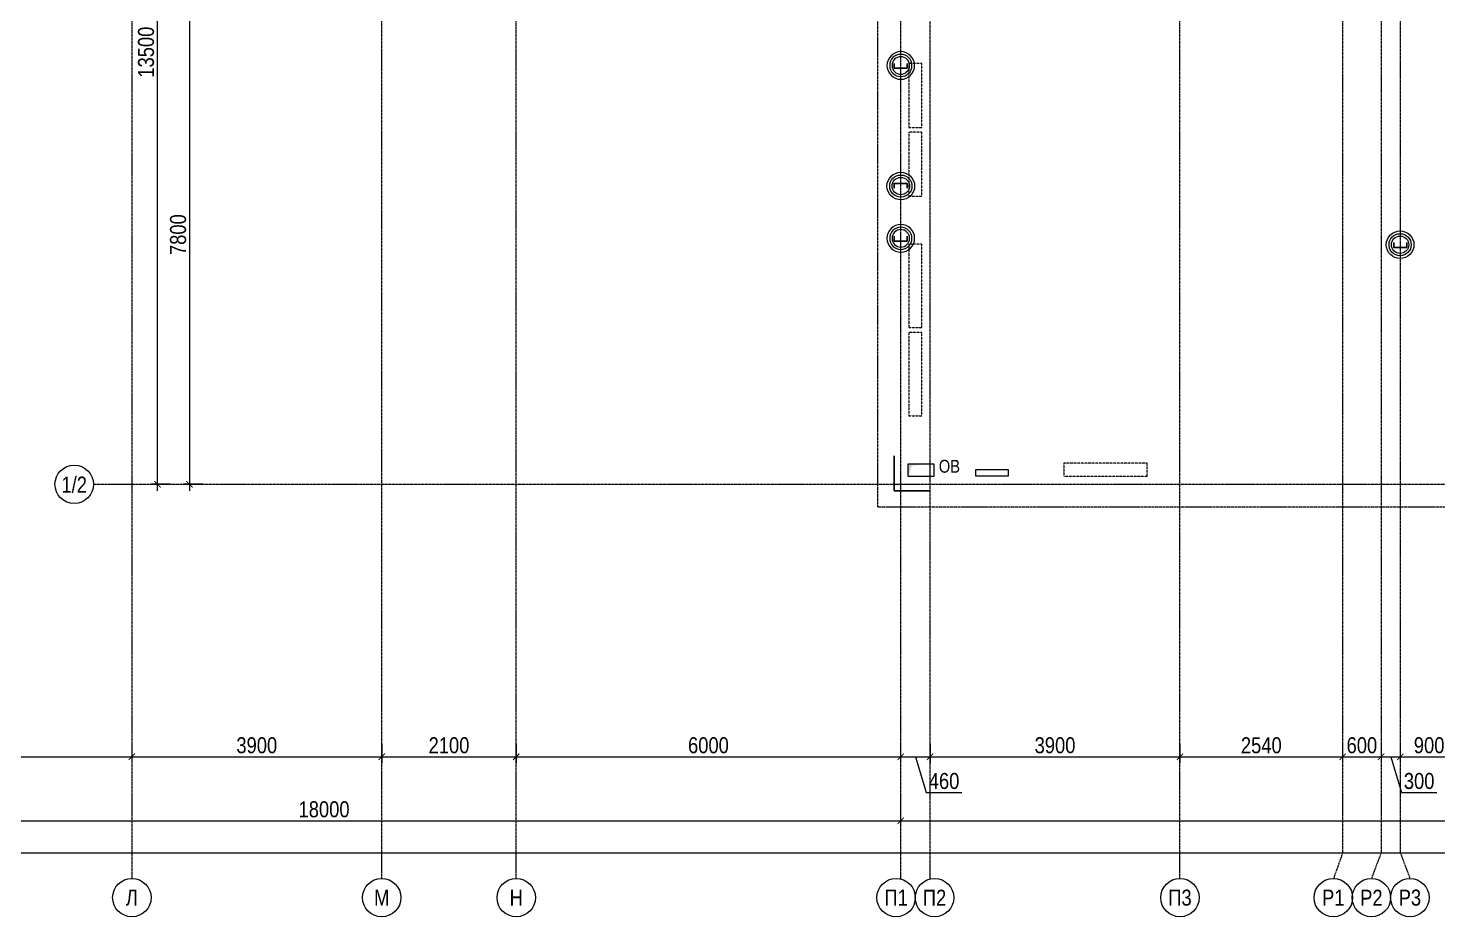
# Model space of a CAD drawing. Header units: millimetres. Extents: x -65509 to 912790, y 446 to 713294.
# Drawn here: x 149379 to 171382, y 288522 to 302401 of the extents above; entities that cross this region are included whole.
import ezdxf
from ezdxf.enums import TextEntityAlignment as Align

# ---------------------------------------------------------------- set-up
doc = ezdxf.new("R2010")
doc.units = ezdxf.units.MM
for name, pattern in [('CENTER2', [28.575, 19.05, -3.175, 3.175, -3.175]), ('DASHED', [19.05, 12.7, -6.35]), ('HIDDEN2', [4.7625, 3.175, -1.5875])]:
    doc.linetypes.add(name, pattern=pattern)
doc.layers.get('Defpoints').update_dxf_attribs({"color": 250})
doc.layers.add('АР_Делит', color=250, linetype='Continuous', lineweight=0, plot=False)
doc.layers.add('АР_Отопительные приборы', color=1, linetype='HIDDEN2', lineweight=0, true_color=0xff0000)
for name, color, linetype, lineweight in [('КМ_Фахверки', 250, 'Continuous', 25), ('ОВ_коллекторы', 250, 'Continuous', 25), ('ОВ_Отопление', 250, 'Continuous', 5), ('РД_Оси_100', 250, 'Continuous', 0), ('РД_Оси_размер', 250, 'Continuous', 0), ('РД_Размеры КП', 250, 'Continuous', 25)]:
    doc.layers.add(name, color=color, linetype=linetype, lineweight=lineweight)
doc.styles.add('style1', font='ARIALN.TTF')
doc.styles.add('ккк', font='isocpeur.ttf', dxfattribs={"width": 0.85, "oblique": 15})
doc.dimstyles.new('Dim100_ареал', dxfattribs={"dimscale": 100, "dimtxt": 2.5, "dimasz": 1, "dimexe": 1, "dimexo": 1, "dimgap": 0.5, "dimtad": 1, "dimzin": 12, "dimdsep": 46, "dimtxsty": 'style1', "dimblk": 'ARCHTICK', "dimcen": 1, "dimdle": 1, "dimclrd": 256, "dimclre": 256, "dimaunit": 1, "dimadec": 0, "dimazin": 3, "dimtfac": 1, "dimtmove": 1, "dimatfit": 3, "dimldrblk": 'OPEN30', "dimfxl": 4, "dimfxlon": 1, "dimtolj": 1, "dimtzin": 0, "dimlwd": 9, "dimlwe": 9, "dimarcsym": 0})

# ---------------------------------------------------------------- blocks, each defined once
blk = doc.blocks.new('A-iden')
at = {"linetype": 'Continuous', "lineweight": 5}
blk.add_circle((0, -4), 3, dxfattribs=at)
at = {"color": 0, "linetype": 'Continuous', "lineweight": 20, "style": 'ккк', "width": 0.85}
blk.add_attdef('ID', text='', height=8, dxfattribs=at).set_placement((0.31, -3.85), align=Align.MIDDLE_CENTER)
blk = doc.blocks.new('_ArchTick')
at = {"color": 0, "linetype": 'ByBlock', "const_width": 0.15}
blk.add_lwpolyline([(-0.5, -0.5), (0.5, 0.5)], dxfattribs=at)
blk = doc.blocks.new('*D294')
at = {"layer": 'Defpoints', "color": 0, "transparency": 16777216}
for p in [(28500, -3255), (33600, -3255), (33600, -4255)]:
    blk.add_point(p, dxfattribs=at)
at = {"layer": 'РД_Оси_размер', "color": 0, "lineweight": 5, "transparency": 16777216}
for p, q in [((28500, -4055), (28500, -4355)), ((33600, -4055), (33600, -4355)), ((28400, -4255), (33700, -4255))]:
    blk.add_line(p, q, dxfattribs=at)
at = {"layer": 'РД_Оси_размер', "color": 0, "lineweight": 5, "transparency": 16777216, "xscale": 100, "yscale": 100, "zscale": 100, "rotation": 180}
blk.add_blockref('_ArchTick', (28500, -4255), dxfattribs=at)
at = {"layer": 'РД_Оси_размер', "color": 0, "lineweight": 5, "transparency": 16777216, "xscale": 100, "yscale": 100, "zscale": 100}
blk.add_blockref('_ArchTick', (33600, -4255), dxfattribs=at)
at = {"layer": 'РД_Оси_размер', "color": 0, "transparency": 16777216, "insert": (31050, -4077), "char_height": 250, "attachment_point": 5, "style": 'style1'}
blk.add_mtext('\\A1;5100', dxfattribs=at)
blk = doc.blocks.new('_Open30')
at = {"color": 0, "linetype": 'ByBlock', "lineweight": -2}
for p, q in [((-1, 0.27), (0, 0)), ((0, 0), (-1, -0.27)), ((0, 0), (-1, 0))]:
    blk.add_line(p, q, dxfattribs=at)
blk = doc.blocks.new('*D295')
at = {"layer": 'Defpoints', "color": 0, "transparency": 16777216}
for p in [(33600, -3255), (37500, -3255), (37500, -4255)]:
    blk.add_point(p, dxfattribs=at)
at = {"layer": 'РД_Оси_размер', "color": 0, "lineweight": 5, "transparency": 16777216}
for p, q in [((33600, -4055), (33600, -4355)), ((37500, -4055), (37500, -4355)), ((33500, -4255), (37600, -4255))]:
    blk.add_line(p, q, dxfattribs=at)
at = {"layer": 'РД_Оси_размер', "color": 0, "lineweight": 5, "transparency": 16777216, "xscale": 100, "yscale": 100, "zscale": 100, "rotation": 180}
blk.add_blockref('_ArchTick', (33600, -4255), dxfattribs=at)
at = {"layer": 'РД_Оси_размер', "color": 0, "lineweight": 5, "transparency": 16777216, "xscale": 100, "yscale": 100, "zscale": 100}
blk.add_blockref('_ArchTick', (37500, -4255), dxfattribs=at)
at = {"layer": 'РД_Оси_размер', "color": 0, "transparency": 16777216, "insert": (35550, -4077), "char_height": 250, "attachment_point": 5, "style": 'style1'}
blk.add_mtext('\\A1;3900', dxfattribs=at)
blk = doc.blocks.new('*D296')
at = {"layer": 'Defpoints', "color": 0, "transparency": 16777216}
for p in [(37500, -3255), (39600, -3255), (39600, -4255)]:
    blk.add_point(p, dxfattribs=at)
at = {"layer": 'РД_Оси_размер', "color": 0, "lineweight": 5, "transparency": 16777216}
for p, q in [((37500, -4055), (37500, -4355)), ((39600, -4055), (39600, -4355)), ((37400, -4255), (39700, -4255))]:
    blk.add_line(p, q, dxfattribs=at)
at = {"layer": 'РД_Оси_размер', "color": 0, "lineweight": 5, "transparency": 16777216, "xscale": 100, "yscale": 100, "zscale": 100, "rotation": 180}
blk.add_blockref('_ArchTick', (37500, -4255), dxfattribs=at)
at = {"layer": 'РД_Оси_размер', "color": 0, "lineweight": 5, "transparency": 16777216, "xscale": 100, "yscale": 100, "zscale": 100}
blk.add_blockref('_ArchTick', (39600, -4255), dxfattribs=at)
at = {"layer": 'РД_Оси_размер', "color": 0, "transparency": 16777216, "insert": (38550, -4077), "char_height": 250, "attachment_point": 5, "style": 'style1'}
blk.add_mtext('\\A1;2100', dxfattribs=at)
blk = doc.blocks.new('*D297')
at = {"layer": 'Defpoints', "color": 0, "transparency": 16777216}
for p in [(39600, -3255), (45600, -3255), (45600, -4255)]:
    blk.add_point(p, dxfattribs=at)
at = {"layer": 'РД_Оси_размер', "color": 0, "lineweight": 5, "transparency": 16777216}
for p, q in [((39600, -4055), (39600, -4355)), ((45600, -4055), (45600, -4355)), ((39500, -4255), (45700, -4255))]:
    blk.add_line(p, q, dxfattribs=at)
at = {"layer": 'РД_Оси_размер', "color": 0, "lineweight": 5, "transparency": 16777216, "xscale": 100, "yscale": 100, "zscale": 100, "rotation": 180}
blk.add_blockref('_ArchTick', (39600, -4255), dxfattribs=at)
at = {"layer": 'РД_Оси_размер', "color": 0, "lineweight": 5, "transparency": 16777216, "xscale": 100, "yscale": 100, "zscale": 100}
blk.add_blockref('_ArchTick', (45600, -4255), dxfattribs=at)
at = {"layer": 'РД_Оси_размер', "color": 0, "transparency": 16777216, "insert": (42600, -4077), "char_height": 250, "attachment_point": 5, "style": 'style1'}
blk.add_mtext('\\A1;6000', dxfattribs=at)
blk = doc.blocks.new('*D298')
at = {"layer": 'Defpoints', "color": 0, "transparency": 16777216}
for p in [(45600, -3255), (46060, -3255), (46060, -4255)]:
    blk.add_point(p, dxfattribs=at)
at = {"layer": 'РД_Оси_размер', "color": 0, "lineweight": 5, "transparency": 16777216}
for p, q in [((45600, -4055), (45600, -4355)), ((46060, -4055), (46060, -4355)), ((45500, -4255), (46160, -4255)), ((45830, -4255), (45997, -4813)), ((45997, -4813), (46558, -4813))]:
    blk.add_line(p, q, dxfattribs=at)
at = {"layer": 'РД_Оси_размер', "color": 0, "lineweight": 5, "transparency": 16777216, "xscale": 100, "yscale": 100, "zscale": 100, "rotation": 180}
blk.add_blockref('_ArchTick', (45600, -4255), dxfattribs=at)
at = {"layer": 'РД_Оси_размер', "color": 0, "lineweight": 5, "transparency": 16777216, "xscale": 100, "yscale": 100, "zscale": 100}
blk.add_blockref('_ArchTick', (46060, -4255), dxfattribs=at)
at = {"layer": 'РД_Оси_размер', "color": 0, "transparency": 16777216, "insert": (46278, -4635), "char_height": 250, "attachment_point": 5, "style": 'style1'}
blk.add_mtext('\\A1;460', dxfattribs=at)
blk = doc.blocks.new('*D299')
at = {"layer": 'Defpoints', "color": 0, "transparency": 16777216}
for p in [(46060, -3255), (49960, -3255), (49960, -4255)]:
    blk.add_point(p, dxfattribs=at)
at = {"layer": 'РД_Оси_размер', "color": 0, "lineweight": 5, "transparency": 16777216}
for p, q in [((46060, -4055), (46060, -4355)), ((49960, -4055), (49960, -4355)), ((45960, -4255), (50060, -4255))]:
    blk.add_line(p, q, dxfattribs=at)
at = {"layer": 'РД_Оси_размер', "color": 0, "lineweight": 5, "transparency": 16777216, "xscale": 100, "yscale": 100, "zscale": 100, "rotation": 180}
blk.add_blockref('_ArchTick', (46060, -4255), dxfattribs=at)
at = {"layer": 'РД_Оси_размер', "color": 0, "lineweight": 5, "transparency": 16777216, "xscale": 100, "yscale": 100, "zscale": 100}
blk.add_blockref('_ArchTick', (49960, -4255), dxfattribs=at)
at = {"layer": 'РД_Оси_размер', "color": 0, "transparency": 16777216, "insert": (48010, -4077), "char_height": 250, "attachment_point": 5, "style": 'style1'}
blk.add_mtext('\\A1;3900', dxfattribs=at)
blk = doc.blocks.new('*D300')
at = {"layer": 'Defpoints', "color": 0, "transparency": 16777216}
for p in [(49960, -3255), (52500, -3255), (52500, -4255)]:
    blk.add_point(p, dxfattribs=at)
at = {"layer": 'РД_Оси_размер', "color": 0, "lineweight": 5, "transparency": 16777216}
for p, q in [((49960, -4055), (49960, -4355)), ((52500, -4055), (52500, -4355)), ((49860, -4255), (52600, -4255))]:
    blk.add_line(p, q, dxfattribs=at)
at = {"layer": 'РД_Оси_размер', "color": 0, "lineweight": 5, "transparency": 16777216, "xscale": 100, "yscale": 100, "zscale": 100, "rotation": 180}
blk.add_blockref('_ArchTick', (49960, -4255), dxfattribs=at)
at = {"layer": 'РД_Оси_размер', "color": 0, "lineweight": 5, "transparency": 16777216, "xscale": 100, "yscale": 100, "zscale": 100}
blk.add_blockref('_ArchTick', (52500, -4255), dxfattribs=at)
at = {"layer": 'РД_Оси_размер', "color": 0, "transparency": 16777216, "insert": (51230, -4077), "char_height": 250, "attachment_point": 5, "style": 'style1'}
blk.add_mtext('\\A1;2540', dxfattribs=at)
blk = doc.blocks.new('*D301')
at = {"layer": 'Defpoints', "color": 0, "transparency": 16777216}
for p in [(52500, -3255), (53100, -3255), (53100, -4255)]:
    blk.add_point(p, dxfattribs=at)
at = {"layer": 'РД_Оси_размер', "color": 0, "lineweight": 5, "transparency": 16777216}
for p, q in [((52500, -4055), (52500, -4355)), ((53100, -4055), (53100, -4355)), ((52400, -4255), (53200, -4255))]:
    blk.add_line(p, q, dxfattribs=at)
at = {"layer": 'РД_Оси_размер', "color": 0, "lineweight": 5, "transparency": 16777216, "xscale": 100, "yscale": 100, "zscale": 100, "rotation": 180}
blk.add_blockref('_ArchTick', (52500, -4255), dxfattribs=at)
at = {"layer": 'РД_Оси_размер', "color": 0, "lineweight": 5, "transparency": 16777216, "xscale": 100, "yscale": 100, "zscale": 100}
blk.add_blockref('_ArchTick', (53100, -4255), dxfattribs=at)
at = {"layer": 'РД_Оси_размер', "color": 0, "transparency": 16777216, "insert": (52800, -4077), "char_height": 250, "attachment_point": 5, "style": 'style1'}
blk.add_mtext('\\A1;600', dxfattribs=at)
blk = doc.blocks.new('*D302')
at = {"layer": 'Defpoints', "color": 0, "transparency": 16777216}
for p in [(53100, -3255), (53400, -3255), (53400, -4255)]:
    blk.add_point(p, dxfattribs=at)
at = {"layer": 'РД_Оси_размер', "color": 0, "lineweight": 5, "transparency": 16777216}
for p, q in [((53100, -4055), (53100, -4355)), ((53400, -4055), (53400, -4355)), ((53000, -4255), (53500, -4255)), ((53250, -4255), (53417, -4813)), ((53417, -4813), (53970, -4813))]:
    blk.add_line(p, q, dxfattribs=at)
at = {"layer": 'РД_Оси_размер', "color": 0, "lineweight": 5, "transparency": 16777216, "xscale": 100, "yscale": 100, "zscale": 100, "rotation": 180}
blk.add_blockref('_ArchTick', (53100, -4255), dxfattribs=at)
at = {"layer": 'РД_Оси_размер', "color": 0, "lineweight": 5, "transparency": 16777216, "xscale": 100, "yscale": 100, "zscale": 100}
blk.add_blockref('_ArchTick', (53400, -4255), dxfattribs=at)
at = {"layer": 'РД_Оси_размер', "color": 0, "transparency": 16777216, "insert": (53694, -4635), "char_height": 250, "attachment_point": 5, "style": 'style1'}
blk.add_mtext('\\A1;300', dxfattribs=at)
blk = doc.blocks.new('*D303')
at = {"layer": 'Defpoints', "color": 0, "transparency": 16777216}
for p in [(53400, -3255), (54300, -3255), (54300, -4255)]:
    blk.add_point(p, dxfattribs=at)
at = {"layer": 'РД_Оси_размер', "color": 0, "lineweight": 5, "transparency": 16777216}
for p, q in [((53400, -4055), (53400, -4355)), ((54300, -4055), (54300, -4355)), ((53300, -4255), (54400, -4255))]:
    blk.add_line(p, q, dxfattribs=at)
at = {"layer": 'РД_Оси_размер', "color": 0, "lineweight": 5, "transparency": 16777216, "xscale": 100, "yscale": 100, "zscale": 100, "rotation": 180}
blk.add_blockref('_ArchTick', (53400, -4255), dxfattribs=at)
at = {"layer": 'РД_Оси_размер', "color": 0, "lineweight": 5, "transparency": 16777216, "xscale": 100, "yscale": 100, "zscale": 100}
blk.add_blockref('_ArchTick', (54300, -4255), dxfattribs=at)
at = {"layer": 'РД_Оси_размер', "color": 0, "transparency": 16777216, "insert": (53850, -4077), "char_height": 250, "attachment_point": 5, "style": 'style1'}
blk.add_mtext('\\A1;900', dxfattribs=at)
blk = doc.blocks.new('*D204')
at = {"layer": 'Defpoints', "color": 0, "transparency": 16777216}
for p in [(0, -3255), (114600, -3255), (114600, -5755)]:
    blk.add_point(p, dxfattribs=at)
at = {"layer": 'РД_Оси_размер', "color": 0, "lineweight": 5, "transparency": 16777216}
for p, q in [((0, -5555), (0, -5855)), ((114600, -5555), (114600, -5855)), ((-100, -5755), (114700, -5755))]:
    blk.add_line(p, q, dxfattribs=at)
at = {"layer": 'РД_Оси_размер', "color": 0, "lineweight": 5, "transparency": 16777216, "xscale": 100, "yscale": 100, "zscale": 100, "rotation": 180}
blk.add_blockref('_ArchTick', (0, -5755), dxfattribs=at)
at = {"layer": 'РД_Оси_размер', "color": 0, "lineweight": 5, "transparency": 16777216, "xscale": 100, "yscale": 100, "zscale": 100}
blk.add_blockref('_ArchTick', (114600, -5755), dxfattribs=at)
at = {"layer": 'РД_Оси_размер', "color": 0, "transparency": 16777216, "insert": (57300, -5577), "char_height": 250, "attachment_point": 5, "style": 'style1'}
blk.add_mtext('\\A1;114600', dxfattribs=at)
blk = doc.blocks.new('*D217')
at = {"layer": 'Defpoints', "color": 0, "transparency": 16777216}
for p in [(34000, 13500), (37500, 13500), (37500, 0)]:
    blk.add_point(p, dxfattribs=at)
at = {"layer": 'РД_Оси_размер', "color": 0, "lineweight": 5, "transparency": 16777216}
for p, q in [((34200, 13500), (33900, 13500)), ((34000, -100), (34000, 13600)), ((34200, 0), (33900, 0))]:
    blk.add_line(p, q, dxfattribs=at)
at = {"layer": 'РД_Оси_размер', "color": 0, "lineweight": 5, "transparency": 16777216, "xscale": 100, "yscale": 100, "zscale": 100}
for p, rotation in [((34000, 13500), 90), ((34000, 0), 270)]:
    blk.add_blockref('_ArchTick', p, dxfattribs=dict(at, rotation=rotation))
at = {"layer": 'РД_Оси_размер', "color": 0, "transparency": 16777216, "insert": (33822, 6750), "char_height": 250, "attachment_point": 5, "rotation": 90, "style": 'style1'}
blk.add_mtext('\\A1;13500', dxfattribs=at)
blk = doc.blocks.new('*D235')
at = {"layer": 'Defpoints', "color": 0, "transparency": 16777216}
for p in [(36000, 7800), (34500, 0), (36000, 0)]:
    blk.add_point(p, dxfattribs=at)
at = {"layer": 'РД_Оси_размер', "color": 0, "lineweight": 5, "transparency": 16777216}
for p, q in [((34700, 7800), (34400, 7800)), ((34500, 7900), (34500, -100)), ((34700, 0), (34400, 0))]:
    blk.add_line(p, q, dxfattribs=at)
at = {"layer": 'РД_Оси_размер', "color": 0, "lineweight": 5, "transparency": 16777216, "xscale": 100, "yscale": 100, "zscale": 100}
for p, rotation in [((34500, 7800), 90), ((34500, 0), 270)]:
    blk.add_blockref('_ArchTick', p, dxfattribs=dict(at, rotation=rotation))
at = {"layer": 'РД_Оси_размер', "color": 0, "transparency": 16777216, "insert": (34322, 3900), "char_height": 250, "attachment_point": 5, "rotation": 90, "style": 'style1'}
blk.add_mtext('\\A1;7800', dxfattribs=at)
blk = doc.blocks.new('*D224')
at = {"layer": 'Defpoints', "color": 0, "transparency": 16777216}
for p in [(27600, -3255), (45600, -3253), (45600, -5255)]:
    blk.add_point(p, dxfattribs=at)
at = {"layer": 'РД_Оси_размер', "color": 0, "lineweight": 5, "transparency": 16777216}
for p, q in [((27600, -5055), (27600, -5355)), ((45600, -5055), (45600, -5355)), ((27500, -5255), (45700, -5255))]:
    blk.add_line(p, q, dxfattribs=at)
at = {"layer": 'РД_Оси_размер', "color": 0, "lineweight": 5, "transparency": 16777216, "xscale": 100, "yscale": 100, "zscale": 100, "rotation": 180}
blk.add_blockref('_ArchTick', (27600, -5255), dxfattribs=at)
at = {"layer": 'РД_Оси_размер', "color": 0, "lineweight": 5, "transparency": 16777216, "xscale": 100, "yscale": 100, "zscale": 100}
blk.add_blockref('_ArchTick', (45600, -5255), dxfattribs=at)
at = {"layer": 'РД_Оси_размер', "color": 0, "transparency": 16777216, "insert": (36600, -5077), "char_height": 250, "attachment_point": 5, "style": 'style1'}
blk.add_mtext('\\A1;18000', dxfattribs=at)
blk = doc.blocks.new('*D220')
at = {"layer": 'Defpoints', "color": 0, "transparency": 16777216}
for p in [(45600, -3255), (83100, -3255), (83100, -5255)]:
    blk.add_point(p, dxfattribs=at)
at = {"layer": 'РД_Оси_размер', "color": 0, "lineweight": 5, "transparency": 16777216}
for p, q in [((45600, -5055), (45600, -5355)), ((83100, -5055), (83100, -5355)), ((45500, -5255), (83200, -5255))]:
    blk.add_line(p, q, dxfattribs=at)
at = {"layer": 'РД_Оси_размер', "color": 0, "lineweight": 5, "transparency": 16777216, "xscale": 100, "yscale": 100, "zscale": 100, "rotation": 180}
blk.add_blockref('_ArchTick', (45600, -5255), dxfattribs=at)
at = {"layer": 'РД_Оси_размер', "color": 0, "lineweight": 5, "transparency": 16777216, "xscale": 100, "yscale": 100, "zscale": 100}
blk.add_blockref('_ArchTick', (83100, -5255), dxfattribs=at)
at = {"layer": 'РД_Оси_размер', "color": 0, "transparency": 16777216, "insert": (64350, -5077), "char_height": 250, "attachment_point": 5, "style": 'style1'}
blk.add_mtext('\\A1;37500', dxfattribs=at)
blk = doc.blocks.new('otv')
at = {"linetype": 'Continuous'}
blk.add_lwpolyline([(0, -1), (0, 0), (1, 0), (1, -1)], close=True, dxfattribs=at)
blk.add_solid([(0, -1), (0, 0), (0.135, -0.137), (1, 0)], dxfattribs=at)
blk = doc.blocks.new('Ф_пеноблок 200')
at = {"layer": 'АР_Делит', "color": 1}
for radius in [216, 173, 136]:
    blk.add_circle((103, -42), radius, dxfattribs=at)
at = {"layer": 'КМ_Фахверки'}
blk.add_lwpolyline([(0, -75), (0, 0), (200, 0), (200, -75)], dxfattribs=at)
blk = doc.blocks.new('Bottom_R_1000')
at = {"layer": 'АР_Отопительные приборы'}
blk.add_lwpolyline([(-500, -100), (500, -100), (500, 100), (-500, 100)], close=True, dxfattribs=at)
blk = doc.blocks.new('Bottom_R_1300')
at = {"layer": 'АР_Отопительные приборы'}
blk.add_lwpolyline([(-650, -100), (650, -100), (650, 100), (-650, 100)], close=True, dxfattribs=at)
blk = doc.blocks.new('СОШ_2200_АР_ОСИ_М100_28.05.24')
at = {"layer": 'АР_Делит', "color": 5, "linetype": 'DASHED'}
blk.add_lwpolyline([(114955, 135155), (114955, -355), (93595.036, -355), (93595.036, 13855), (94145, 13855), (94145, 68320), (66055, 68320), (66055, 13857.73), (83455, 13857.73), (83455, -355), (45245, -355), (45245, 13145), (44695, 13145), (44695, 26755), (45245, 26755), (45245, 68320), (20455, 68320), (20455, 26755), (27955, 26755), (27955, 13145), (-355, 13145), (-355, 100855)], dxfattribs=at)
at = {"layer": 'РД_Оси_100', "linetype": 'CENTER2'}
for p, q in [((37500, -6155), (37500, 139938.679)), ((49960, -6155), (49960, 139938.679)), ((33000, 0), (85055, 0))]:
    blk.add_line(p, q, dxfattribs=at)
at = {"layer": 'РД_Оси_100', "color": 1, "linetype": 'CENTER2'}
blk.add_line((39600, -6155), (39600, 139938.679), dxfattribs=at)
blk.add_lwpolyline([(33600, 139938.679), (33600, -6155)], dxfattribs=at)
at = {"layer": 'РД_Оси_100', "linetype": 'CENTER2'}
for points in [[(45530, 139938.679), (45600, 139538.679), (45600, -6163.457)], [(46060, -6163.105), (46060, 139538.679), (46130, 139938.679)], [(52500, 139938.679), (52500, -5755), (52358.276, -6155)], [(53100, 139938.679), (53100, -5755), (52949.266, -6155)], [(53400, 70753.904), (53400, -5755), (53550, -6155)]]:
    blk.add_lwpolyline(points, dxfattribs=at)
at = {"layer": 'РД_Оси_100', "color": 0}
ref = blk.add_blockref('A-iden', (32700, 400), dxfattribs=dict(at, xscale=100, yscale=100, zscale=100))
ref.add_attrib('ID', '1/2', dxfattribs={"layer": '0', "linetype": 'Continuous', "height": 250, "style": 'style1'}).set_placement((32700, 0), align=Align.MIDDLE)
ref = blk.add_blockref('A-iden', (33600, -6054.999), dxfattribs=dict(at, xscale=100, yscale=100, zscale=100))
ref.add_attrib('ID', 'Л', dxfattribs={"layer": '0', "linetype": 'Continuous', "height": 250, "style": 'style1'}).set_placement((33600, -6454.999), align=Align.MIDDLE)
ref = blk.add_blockref('A-iden', (37500, -6054.999), dxfattribs=dict(at, xscale=100, yscale=100, zscale=100))
ref.add_attrib('ID', 'М', dxfattribs={"layer": '0', "linetype": 'Continuous', "height": 250, "style": 'style1'}).set_placement((37500, -6454.999), align=Align.MIDDLE)
ref = blk.add_blockref('A-iden', (39600, -6054.999), dxfattribs=dict(at, xscale=100, yscale=100, zscale=100))
ref.add_attrib('ID', 'Н', dxfattribs={"layer": '0', "linetype": 'Continuous', "height": 250, "style": 'style1'}).set_placement((39600, -6454.999), align=Align.MIDDLE)
ref = blk.add_blockref('A-iden', (45529.266, -6054.999), dxfattribs=dict(at, xscale=100, yscale=100, zscale=100))
ref.add_attrib('ID', 'П1', dxfattribs={"layer": '0', "linetype": 'Continuous', "height": 250, "style": 'style1'}).set_placement((45529.266, -6454.999), align=Align.MIDDLE)
at = {"layer": 'РД_Оси_100', "color": 1}
ref = blk.add_blockref('A-iden', (46129.266, -6054.999), dxfattribs=dict(at, xscale=100, yscale=100, zscale=100))
ref.add_attrib('ID', 'П2', dxfattribs={"layer": '0', "linetype": 'Continuous', "height": 250, "style": 'style1'}).set_placement((46129.266, -6454.999), align=Align.MIDDLE)
ref = blk.add_blockref('A-iden', (49960, -6054.999), dxfattribs=dict(at, xscale=100, yscale=100, zscale=100))
ref.add_attrib('ID', 'П3', dxfattribs={"layer": '0', "linetype": 'Continuous', "height": 250, "style": 'style1'}).set_placement((49960, -6454.999), align=Align.MIDDLE)
at = {"layer": 'РД_Оси_100', "color": 0}
ref = blk.add_blockref('A-iden', (52353.771, -6054.966), dxfattribs=dict(at, xscale=100, yscale=100, zscale=100))
ref.add_attrib('ID', 'Р1', dxfattribs={"layer": '0', "linetype": 'Continuous', "height": 250, "style": 'style1'}).set_placement((52353.771, -6454.966), align=Align.MIDDLE)
ref = blk.add_blockref('A-iden', (52948.532, -6054.999), dxfattribs=dict(at, xscale=100, yscale=100, zscale=100))
ref.add_attrib('ID', 'Р2', dxfattribs={"layer": '0', "linetype": 'Continuous', "height": 250, "style": 'style1'}).set_placement((52948.532, -6454.999), align=Align.MIDDLE)
ref = blk.add_blockref('A-iden', (53549.266, -6054.999), dxfattribs=dict(at, xscale=100, yscale=100, zscale=100))
ref.add_attrib('ID', 'Р3', dxfattribs={"layer": '0', "linetype": 'Continuous', "height": 250, "style": 'style1'}).set_placement((53549.266, -6454.999), align=Align.MIDDLE)
at = {"layer": 'РД_Оси_размер'}
for base, p1, p2, picture, middle in [((34000, 13500), (37500, 0), (37500.05, 13500), '*D217', (33822.357, 6750)), ((34500, 0), (36000, 7800), (36000, 0), '*D235', (34322.357, 3900))]:
    dim = blk.add_linear_dim(base=base, p1=p1, p2=p2, angle=90, dimstyle='Dim100_ареал', dxfattribs=at)
    dim.commit()
    dim.dimension.update_dxf_attribs({"geometry": picture, "text_midpoint": middle})
for base, p1, p2, picture, middle in [((114600, -5755), (0, -3255), (114600, -3255), '*D204', (57300, -5577.357)), ((45600, -5255), (27600, -3255), (45600, -3253.064), '*D224', (36600, -5077.357)), ((33600, -4255), (28500, -3255), (33600, -3255), '*D294', (31050, -4077.357)), ((37500, -4255), (33600, -3255), (37500, -3255), '*D295', (35550, -4077.357)), ((39600, -4255), (37500, -3255), (39600, -3255), '*D296', (38550, -4077.357)), ((45600, -4255), (39600, -3255), (45600, -3255), '*D297', (42600, -4077.357)), ((46060, -4255), (45600, -3255), (46060, -3255), '*D298', (46047.379, -4635.286)), ((83100, -5255), (45600, -3255), (83100, -3255), '*D220', (64350, -5077.357)), ((49960, -4255), (46060, -3255), (49960, -3255), '*D299', (48010, -4077.357)), ((52500, -4255), (49960, -3255), (52500, -3255), '*D300', (51230, -4077.357)), ((53100, -4255), (52500, -3255), (53100, -3255), '*D301', (52800, -4077.357)), ((53400, -4255), (53100, -3255), (53400, -3255), '*D302', (53467.379, -4635.286)), ((54300, -4255), (53400, -3255), (54300, -3255), '*D303', (53850, -4077.357))]:
    dim = blk.add_linear_dim(base=base, p1=p1, p2=p2, dimstyle='Dim100_ареал', dxfattribs=at)
    dim.commit()
    dim.dimension.update_dxf_attribs({"geometry": picture, "text_midpoint": middle})

msp = doc.modelspace()

# ---------------------------------------------------------------- linework, layer by layer
at = {"layer": 'ОВ_коллекторы', "lineweight": 0}
msp.add_lwpolyline([(164673.259, 295406.04), (164173.259, 295406.04), (164173.259, 295506.04), (164673.259, 295506.04)], close=True, dxfattribs=at)
at = {"layer": 'РД_Размеры КП'}
msp.add_lwpolyline([(163457.159, 295176.733), (162897.159, 295176.733), (162897.159, 295723.733)], dxfattribs=at)
msp.add_lwpolyline([(163457.159, 295176.733), (162897.159, 295176.733), (162897.159, 295723.733)], dxfattribs=at)

# ---------------------------------------------------------------- block references
at = {"layer": 'АР_Отопительные приборы', "rotation": 270}
for name, p in [('Bottom_R_1000', (163227.159, 301349.843)), ('Bottom_R_1000', (163227.159, 300276.733)), ('Bottom_R_1300', (163227.159, 298377.553)), ('Bottom_R_1300', (163227.159, 296995.832))]:
    msp.add_blockref(name, p, dxfattribs=at)
at = {"layer": 'АР_Отопительные приборы'}
msp.add_blockref('Bottom_R_1300', (166194.682, 295506.732), dxfattribs=at)
at = {"layer": 'КМ_Фахверки', "xscale": -1, "rotation": 180}
for p in [(162897.159, 301776.733), (162897.159, 299076.733)]:
    msp.add_blockref('Ф_пеноблок 200', p, dxfattribs=at)
at = {"layer": 'КМ_Фахверки'}
msp.add_blockref('Ф_пеноблок 200', (162897.159, 299976.733), dxfattribs=at)
at = {"layer": 'КМ_Фахверки', "rotation": 180}
msp.add_blockref('Ф_пеноблок 200', (170897.159, 298976.733), dxfattribs=at)
at = {"layer": 'ОВ_Отопление', "xscale": 400, "yscale": 200}
msp.add_blockref('otv', (163117.159, 295596.733), dxfattribs=at)
at = {"layer": 'РД_Оси_100'}
msp.add_blockref('СОШ_2200_АР_ОСИ_М100_28.05.24', (117397.159, 295276.733), dxfattribs=at)

# ---------------------------------------------------------------- texts
at = {"layer": 'ОВ_Отопление', "insert": (163758.594, 295557.189), "char_height": 200, "width": 590.00022, "attachment_point": 5, "style": 'style1'}
msp.add_mtext('ОВ', dxfattribs=at)

doc.saveas('drawing.dxf')
